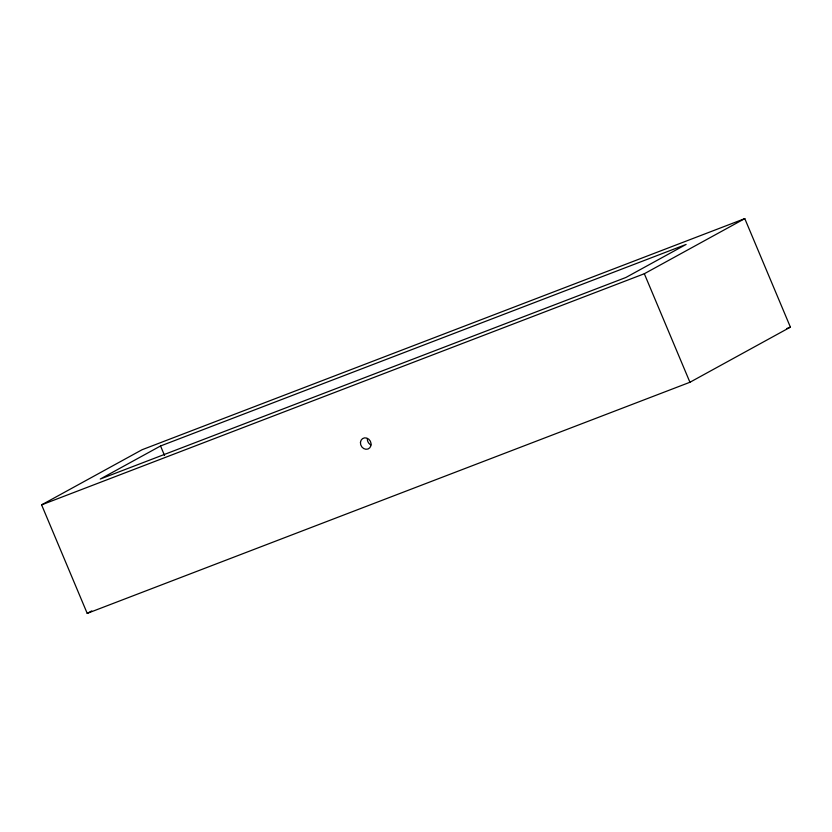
<?xml version="1.0" encoding="UTF-8"?>
<svg xmlns="http://www.w3.org/2000/svg" width="832" height="832" viewBox="0 0 832 832"><rect width="100%" height="100%" fill="white"/><g stroke="black" fill="none" stroke-linecap="round" stroke-linejoin="round"><path stroke-width="1.25" d="M41.6 504.858L142.064 449.738L744.786 218.618L790.4 327.142L689.936 382.262L87.214 613.382L41.6 504.858L644.322 273.738L744.786 218.618M160.545 445.973L100.266 479.045L625.841 277.503L686.119 244.431L160.545 445.973L164.549 455.51M87.214 613.382L91.728 610.906M786.76 328.536L790.4 327.142M644.322 273.738L689.936 382.262M370.874 444.912A5.897 5.148 61.2 0 1 367.359 438.662M360.454 442.447A5.897 5.148 61.2 0 0 368.046 448.989A5.897 5.148 61.2 0 0 368.805 439.244A5.897 5.148 61.2 0 0 360.454 442.447"/></g></svg>
